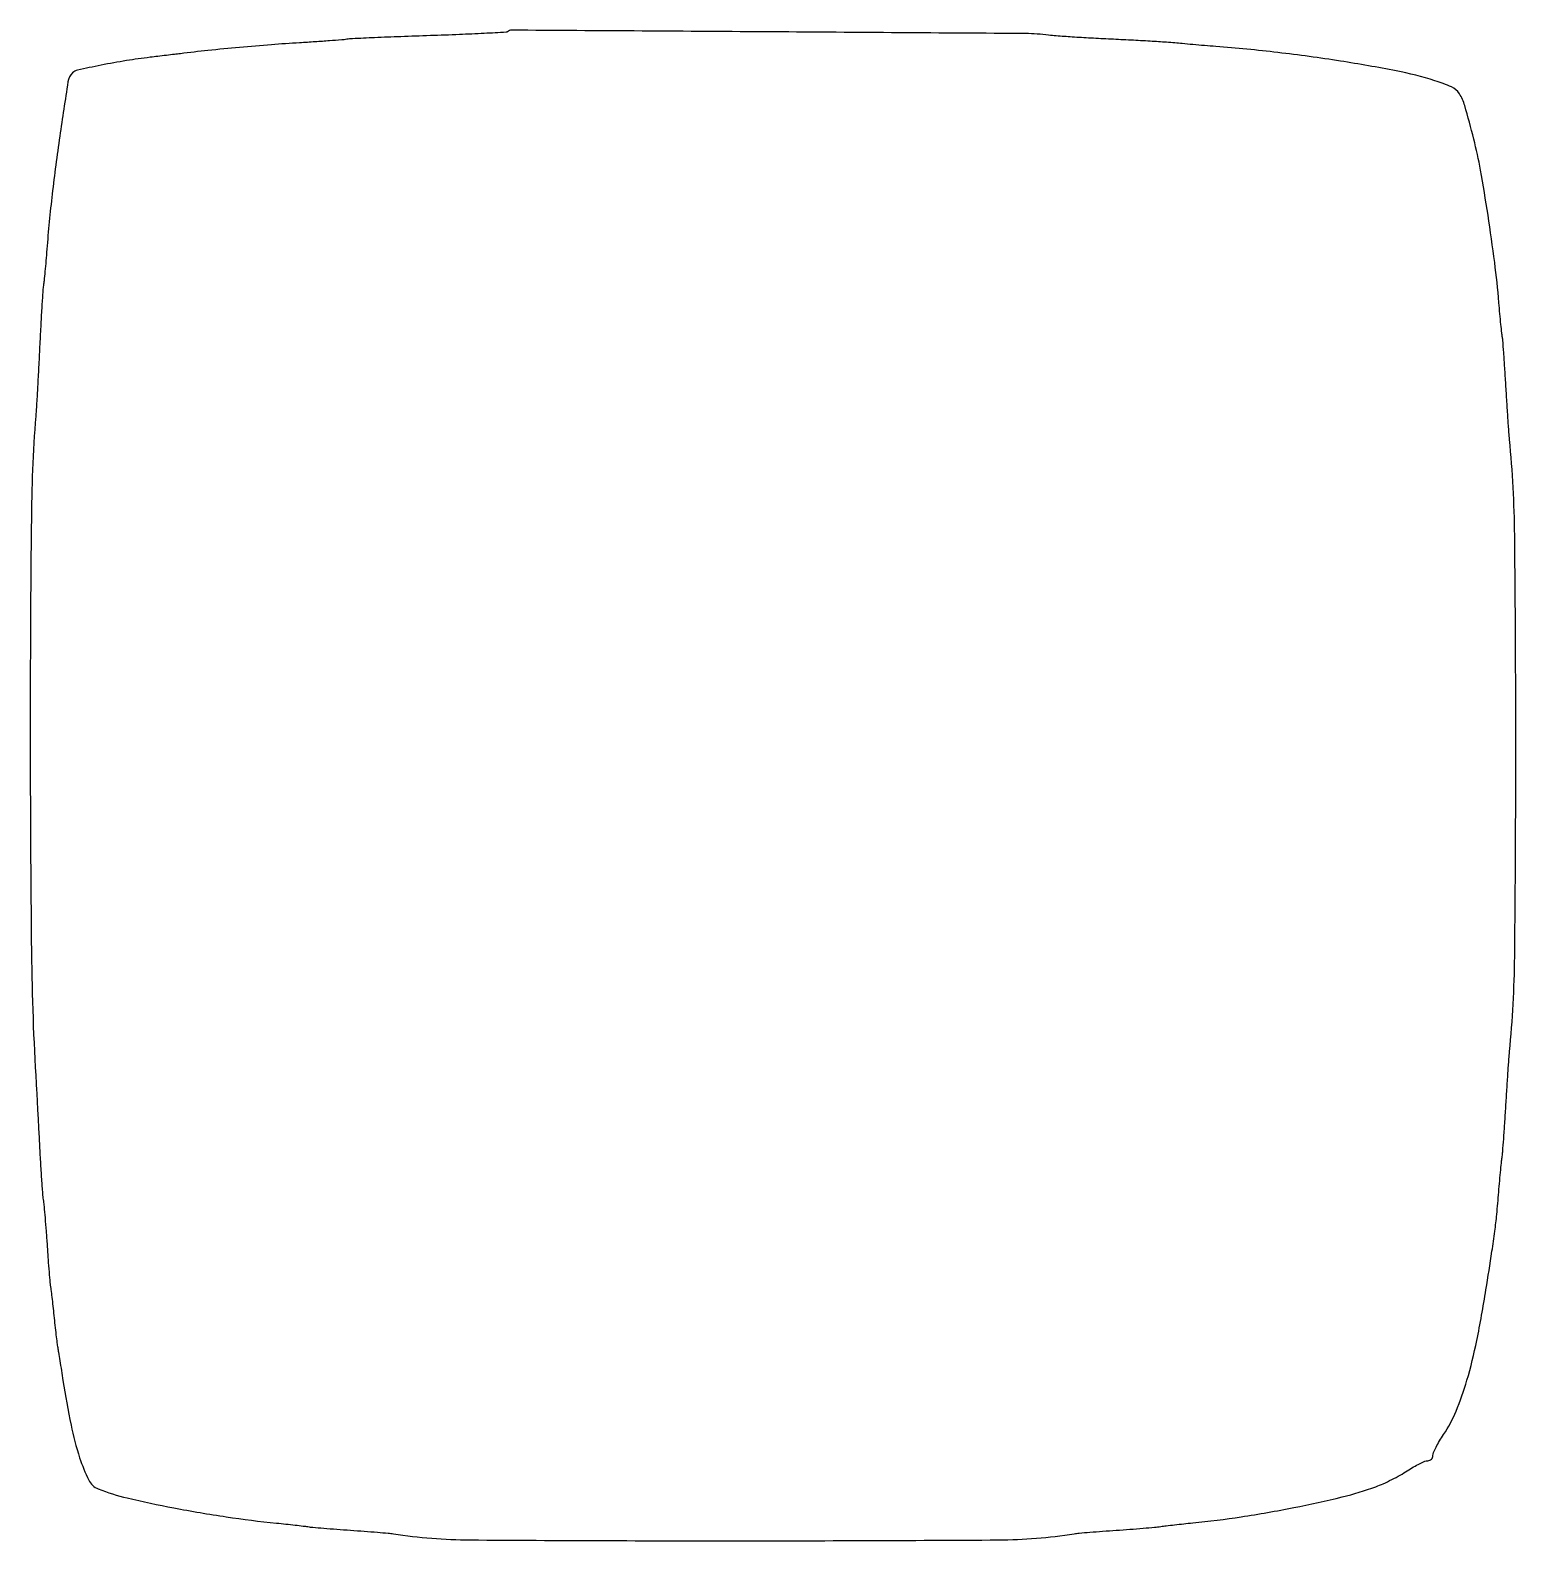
# Model space of a CAD drawing. Extents: x 1 to 418, y 0 to 425.
import ezdxf

# ---------------------------------------------------------------- set-up
doc = ezdxf.new("R2010")
doc.units = 0

msp = doc.modelspace()

# ---------------------------------------------------------------- linework, layer by layer
msp.add_lwpolyline([(134.96267, 424.671073, -0.172937), (134.532881, 424.491528, -0.000514), (128.39414, 424.170797, -0.00288), (121.430819, 423.85436, -0.001786), (113.251424, 423.559107, 0.001195), (104.946922, 423.269159, 0.00171), (97.583262, 422.969207, 0.000921), (91.353745, 422.682603, 0.026255), (89.751424, 422.521324, -0.017876), (88.328247, 422.353953, -0.001809), (84.930106, 422.08938, -0.002264), (80.876974, 421.807003, -0.001801), (76.5, 421.537804, 0.004869), (68.581064, 421.00198, 0.003362), (59.627483, 420.247907, 0.003371), (50.732946, 419.378036, 0.005089), (43, 418.489439, -0.00076), (41.307551, 418.280097, -0.000331), (39.059375, 418.006997, -0.000328), (36.670348, 417.719981, -0.000437), (34.5, 417.462602, 0.011023), (27.841054, 416.529581, 0.00886), (20.723497, 415.241946, 0.003983), (14.080993, 413.863196, 0.14418), (12.723139, 413.123139, 0.158453), (11.411299, 410.547662, 0.002926), (9.089112, 395.282047, 0.00773), (6.96842, 379.016634, 0.009005), (5.471402, 363.5, -0.00191), (5.206791, 360.279961, -0.002222), (4.929899, 357.220449, -0.001972), (4.673901, 354.633704, -0.01332), (4.50797, 353.356849, 0.022102), (4.346258, 351.91474, 0.001375), (4.068283, 347.625924, 0.002032), (3.771818, 342.512219, 0.001506), (3.484085, 336.856849, -0.000815), (3.197523, 331.066901, -0.000938), (2.904679, 325.542324, -0.000841), (2.639774, 320.859947, -0.005438), (2.476511, 318.5, 0.017407), (1.113057, 288.312409, 0.002567), (0.795872, 227.20013, 0.002889), (1.147082, 165.832827, 0.012146), (2.465951, 129, -0.001321), (2.611242, 126.473333, -0.00027), (2.85403, 122.003125, -0.000284), (3.130469, 116.80705, -0.000267), (3.40695, 111.5, 0.001964), (3.693402, 106.338847, 0.002507), (3.999953, 101.584375, 0.001947), (4.292398, 97.601573, 0.021066), (4.484402, 96, -0.016837), (4.67872, 94.487453, -0.002279), (4.964668, 91.302554, -0.002625), (5.266589, 87.523925, -0.002211), (5.547614, 83.519333, 0.001681), (5.819468, 79.585699, 0.002258), (6.093813, 76.024183, 0.001549), (6.346648, 73.038933, 0.023994), (6.485729, 72.019333, -0.015171), (6.630857, 71.079518, -0.001786), (6.882833, 68.977434, -0.002137), (7.162883, 66.475145, -0.001749), (7.441503, 63.797464, 0.002244), (7.728776, 61.06292, 0.002393), (8.034784, 58.388918, 0.002272), (8.319443, 56.091441, 0.011127), (8.515102, 54.797464, -0.002811), (8.734856, 53.491454, -0.000539), (9.117789, 51.11863, -0.000574), (9.558529, 48.34843, -0.000529), (10.005277, 45.5, 0.012039), (12.259285, 33.013519, 0.028177), (14.688609, 23.844911, 0.035343), (17.244291, 17.556212, 0.186386), (19.930857, 15.075444, 0.036862), (28.03109, 12.539899, 0.01003), (41.160913, 9.746716, 0.010287), (55.910831, 7.230279, 0.012036), (70, 5.469398, -0.001635), (72.657525, 5.193265, -0.001722), (75.267578, 4.904343, -0.001645), (77.516954, 4.640003, -0.007762), (78.804521, 4.464074, 0.01516), (80.214743, 4.292598, 0.001902), (83.280136, 4.02561, 0.002236), (86.923387, 3.738656, 0.001854), (90.804521, 3.464892, -0.001943), (94.691305, 3.190036, -0.002321), (98.351703, 2.899801, -0.001999), (101.435019, 2.628496, -0.015204), (102.882129, 2.45082, 0.036525), (124.440123, 0.732114, 0.001657), (198.630226, 0.49288, 0.001636), (272.898012, 0.742578, 0.037169), (294.169825, 2.468037, -0.015824), (295.586009, 2.643967, -0.002077), (298.606136, 2.9098, -0.002412), (302.191868, 3.192993, -0.002018), (306, 3.459817, 0.002161), (309.857077, 3.731177, 0.002378), (313.590625, 4.027933, 0.002214), (316.778601, 4.310812, 0.012056), (318.5, 4.51321, -0.005513), (320.052513, 4.716378, -0.00173), (322.38125, 4.986876, -0.001728), (324.982848, 5.270849, -0.001912), (327.5, 5.527074, 0.013734), (341.149634, 7.243403, 0.010618), (355.917092, 9.835946, 0.010671), (369.486723, 12.818594, 0.028204), (379, 15.699971, 0.019184), (381.033611, 16.533171, 0.010751), (383.441289, 17.692404, 0.010715), (385.827051, 18.969992, 0.017145), (387.800132, 20.172547, -0.014176), (389.552788, 21.255078, -0.016986), (391.262999, 22.169436, -0.015839), (392.739805, 22.838411, -0.098734), (393.550132, 23, 0.099038), (394.103457, 23.110686, 0.097945), (394.574101, 23.425899, 0.097945), (394.889314, 23.896543, 0.099038), (395, 24.449868, -0.102713), (395.169462, 25.266094, -0.01546), (395.885757, 26.78628, -0.016803), (396.860828, 28.550727, -0.013806), (398.015342, 30.367625, 0.050587), (401.523097, 36.903218, 0.026732), (404.5784, 45.594378, 0.02118), (407.337287, 56.759629, 0.010632), (409.918981, 71.058603, 0.00098), (411.612155, 81.866188, 0.005853), (412.418014, 87.513706, 0.008574), (412.952174, 92.225611, 0.003733), (413.507438, 98.5, -0.001718), (413.778617, 101.711629, -0.002033), (414.057744, 104.745684, -0.001771), (414.312814, 107.304668, -0.012909), (414.471123, 108.52786, 0.018917), (414.627286, 109.859987, 0.001436), (414.902682, 113.476852, 0.001976), (415.201829, 117.794574, 0.001503), (415.496695, 122.52786, -0.001016), (415.79349, 127.368101, -0.00115), (416.098394, 132.011309, -0.001046), (416.374918, 135.957194, -0.00634), (416.548434, 138, 0.021758), (417.990832, 164.731215, 0.002604), (418.298015, 223.917367, 0.002617), (417.987241, 283.089197, 0.021523), (416.54543, 310, -0.006222), (416.373089, 312.043865, -0.001024), (416.097391, 315.996875, -0.001126), (415.793017, 320.649091, -0.000994), (415.496286, 325.5, 0.001442), (415.204169, 330.206149, 0.00201), (414.913688, 334.415625, 0.001218), (414.646235, 337.958166, 0.026054), (414.510147, 339, -0.018893), (414.369855, 339.966139, -0.001684), (414.117182, 342.409375, -0.002195), (413.838337, 345.326687, -0.00171), (413.56001, 348.5, 0.010715), (412.366808, 359.768536, 0.006406), (410.490133, 373.111112, 0.00627), (408.378736, 385.78415, 0.018006), (406.487843, 394.5, 0.0062), (403.967065, 403.898428, 0.078172), (402.439963, 407.224061, 0.13916), (400.210074, 409.132024, 0.032921), (395.590578, 410.899309, 0.026459), (384.673426, 413.648185, 0.009745), (369.023568, 416.403466, 0.009454), (351.429665, 418.808874, 0.009857), (334, 420.509379, -0.001101), (330.835261, 420.762288, -0.000964), (327.528125, 421.040324, -0.000969), (324.541637, 421.30303, -0.002894), (322.5, 421.498529, 0.00909), (320.152852, 421.693965, 0.001457), (315.5625, 421.978836, 0.001612), (310.153299, 422.281205, 0.001413), (304.5, 422.562922, -0.001945), (298.883201, 422.848806, -0.002313), (293.584375, 423.16376, -0.002004), (289.117465, 423.467983, -0.01491), (287, 423.684344, 0.031169), (280.562538, 424.131344, 0.00013), (209.530379, 424.610749, 0.000024), (136.040777, 425.084157, 0.188329)], format="xyb", close=True)

doc.saveas('drawing.dxf')
